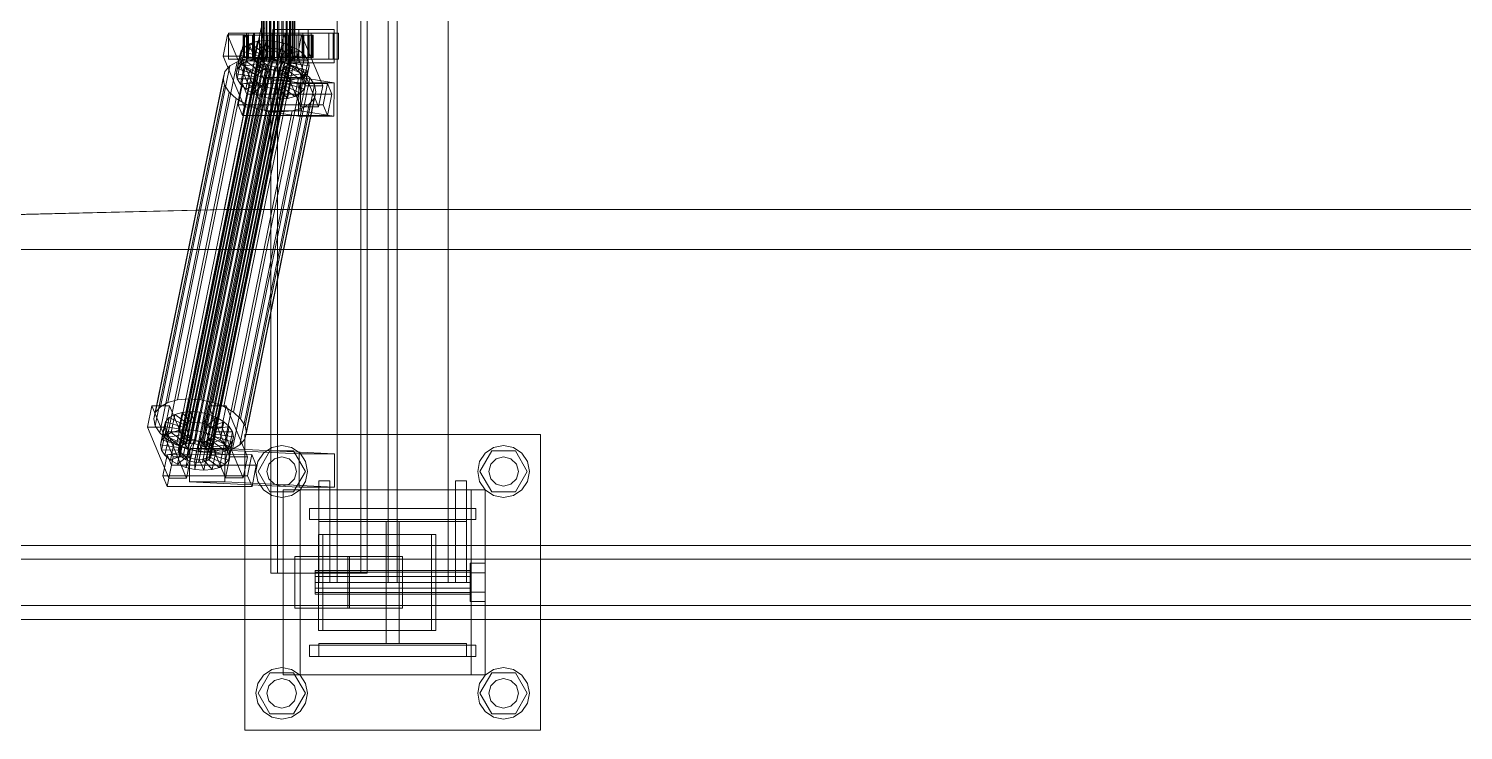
# Model space of a CAD drawing. Header units: millimetres. Extents: x -1970 to 59977, y -65068 to 6837.
# Drawn here: x 17011 to 17788, y -18510 to -18130 of the extents above; entities that cross this region are included whole.
import ezdxf

# ---------------------------------------------------------------- set-up
doc = ezdxf.new("R2010")
doc.units = ezdxf.units.MM
doc.layers.add('superior_C02', color=7, linetype='Continuous', lineweight=0)

msp = doc.modelspace()

# ---------------------------------------------------------------- linework, layer by layer
at = {"layer": 'superior_C02'}
for p, q in [((17178.32, -17570), (17178.32, -18430)), ((17205.82, -17570), (17205.82, -18430)), ((17210.82, -18430), (17210.82, -17570)), ((17238.32, -18430), (17238.32, -17570)), ((17142.459, -17575), (17142.459, -18425)), ((17145.966, -18425), (17145.966, -17575)), ((17191.041, -18425), (17191.041, -17575)), ((17194.548, -17575), (17194.548, -18425)), ((17137.413, -18148), (17137.413, -17852)), ((17137.639, -18148), (17137.639, -17852)), ((17137.801, -18148), (17137.801, -17852)), ((17138.462, -18148), (17138.462, -17852)), ((17138.775, -18148), (17138.775, -17852)), ((17139.827, -18148), (17139.827, -17852)), ((17140.269, -18148), (17140.269, -17852)), ((17141.64, -18148), (17141.64, -17852)), ((17142.182, -18148), (17142.182, -17852)), ((17143.778, -18148), (17143.778, -17852)), ((17144.383, -18148), (17144.383, -17852)), ((17146.095, -18148), (17146.095, -17852)), ((17146.721, -18148), (17146.721, -17852)), ((17148.434, -18148), (17148.434, -17852)), ((17149.038, -18148), (17149.038, -17852)), ((17150.634, -18148), (17150.634, -17852)), ((17151.176, -18148), (17151.176, -17852)), ((17152.547, -18148), (17152.547, -17852)), ((17152.99, -18148), (17152.99, -17852)), ((17154.041, -18148), (17154.041, -17852)), ((17154.354, -18148), (17154.354, -17852)), ((17155.015, -17852), (17155.015, -18148)), ((17155.177, -18148), (17155.177, -17852)), ((17155.403, -18148), (17155.403, -17852)), ((17137.241, -18130), (17117.237, -18228.298)), ((17118.98, -18228.298), (17138.984, -18130)), ((17118.927, -18133.859), (17116.593, -18145.327)), ((17128.49, -18133.847), (17118.927, -18133.859)), ((17130.45, -18161.391), (17118.927, -18133.859)), ((17129.166, -18133), (17119.603, -18133)), ((17119.603, -18133), (17119.603, -18147)), ((17133.632, -18133), (17119.603, -18133)), ((17126.156, -18145.315), (17128.49, -18133.847)), ((17127.895, -18134), (17127.42, -18134)), ((17127.42, -18134), (17137.413, -18134)), ((17127.42, -18146), (17127.42, -18134)), ((17127.42, -18134), (17128.238, -18134)), ((17129.633, -18134), (17127.895, -18134)), ((17127.895, -18134), (17137.639, -18134)), ((17127.895, -18146), (17127.895, -18134)), ((17128.238, -18134), (17137.801, -18134)), ((17128.238, -18146), (17128.238, -18134)), ((17128.238, -18134), (17130.294, -18134)), ((17128.49, -18133.847), (17140.013, -18161.379)), ((17129.166, -18147), (17129.166, -18133)), ((17129.166, -18133), (17143.195, -18133)), ((17132.514, -18134), (17129.633, -18134)), ((17129.633, -18134), (17138.462, -18134)), ((17129.633, -18146), (17129.633, -18134)), ((17176.082, -18133), (17130.178, -18133)), ((17130.178, -18133), (17130.178, -18147)), ((17133.101, -18133), (17130.178, -18133)), ((17130.294, -18134), (17138.775, -18134)), ((17130.294, -18146), (17130.294, -18134)), ((17130.294, -18134), (17133.449, -18134)), ((17135.256, -18137.325), (17131.329, -18138.419)), ((17136.341, -18134), (17132.514, -18134)), ((17132.514, -18134), (17139.827, -18134)), ((17132.514, -18146), (17132.514, -18134)), ((17133.101, -18147), (17133.101, -18133)), ((17133.101, -18133), (17179.005, -18133)), ((17133.256, -18147.155), (17135.256, -18137.325)), ((17133.449, -18134), (17140.269, -18134)), ((17133.449, -18146), (17133.449, -18134)), ((17133.449, -18134), (17137.486, -18134)), ((17133.632, -18147), (17133.632, -18133)), ((17133.632, -18133), (17143.195, -18133)), ((17139.803, -18136.948), (17135.256, -18137.325)), ((17135.256, -18137.325), (17140.05, -18142.862)), ((17140.855, -18134), (17136.341, -18134)), ((17136.341, -18134), (17141.64, -18134)), ((17136.341, -18146), (17136.341, -18134)), ((17137.413, -18134), (17137.639, -18134)), ((17137.413, -18134), (17137.413, -18146)), ((17137.801, -18134), (17137.413, -18134)), ((17137.486, -18134), (17142.182, -18134)), ((17137.486, -18146), (17137.486, -18134)), ((17137.486, -18134), (17142.132, -18134)), ((17137.639, -18134), (17138.462, -18134)), ((17137.639, -18134), (17137.639, -18146)), ((17137.801, -18134), (17137.801, -18146)), ((17138.775, -18134), (17137.801, -18134)), ((17137.803, -18146.777), (17139.803, -18136.948)), ((17138.462, -18134), (17139.827, -18134)), ((17138.462, -18134), (17138.462, -18146)), ((17138.775, -18134), (17138.775, -18146)), ((17140.269, -18134), (17138.775, -18134)), ((17144.662, -18137.313), (17139.803, -18136.948)), ((17139.803, -18136.948), (17142.204, -18142.683)), ((17139.827, -18134), (17141.64, -18134)), ((17139.827, -18134), (17139.827, -18146)), ((17140.269, -18134), (17140.269, -18146)), ((17142.182, -18134), (17140.269, -18134)), ((17145.747, -18134), (17140.855, -18134)), ((17140.855, -18134), (17143.778, -18134)), ((17140.855, -18146), (17140.855, -18134)), ((17141.64, -18134), (17143.778, -18134)), ((17141.64, -18134), (17141.64, -18146)), ((17142.132, -18134), (17144.383, -18134)), ((17142.132, -18146), (17142.132, -18134)), ((17142.132, -18134), (17147.069, -18134)), ((17142.182, -18134), (17142.182, -18146)), ((17144.383, -18134), (17142.182, -18134)), ((17142.661, -18147.143), (17144.662, -18137.313)), ((17143.195, -18133), (17143.195, -18147)), ((17162.694, -18131), (17143.567, -18131)), ((17143.567, -18131), (17143.567, -18149)), ((17157.479, -18131), (17143.567, -18131)), ((17143.778, -18134), (17146.095, -18134)), ((17143.778, -18134), (17143.778, -18146)), ((17144.383, -18134), (17144.383, -18146)), ((17146.721, -18134), (17144.383, -18134)), ((17144.662, -18137.313), (17144.505, -18142.856)), ((17149.5, -18138.396), (17144.662, -18137.313)), ((17150.684, -18134), (17145.747, -18134)), ((17145.747, -18134), (17146.095, -18134)), ((17145.747, -18146), (17145.747, -18134)), ((17146.095, -18134), (17148.434, -18134)), ((17146.095, -18134), (17146.095, -18146)), ((17147.069, -18134), (17146.721, -18134)), ((17146.721, -18134), (17146.721, -18146)), ((17149.038, -18134), (17146.721, -18134)), ((17147.069, -18146), (17147.069, -18134)), ((17147.069, -18134), (17151.961, -18134)), ((17149.53, -18133.821), (17147.196, -18145.289)), ((17150.684, -18134), (17148.434, -18134)), ((17148.434, -18134), (17150.634, -18134)), ((17148.434, -18134), (17148.434, -18146)), ((17151.961, -18134), (17149.038, -18134)), ((17149.038, -18134), (17149.038, -18146)), ((17151.176, -18134), (17149.038, -18134)), ((17159.093, -18133.809), (17149.53, -18133.821)), ((17161.053, -18161.353), (17149.53, -18133.821)), ((17159.769, -18133), (17150.206, -18133)), ((17150.206, -18133), (17150.206, -18147)), ((17164.234, -18133), (17150.206, -18133)), ((17155.33, -18134), (17150.634, -18134)), ((17150.634, -18134), (17152.547, -18134)), ((17150.634, -18134), (17150.634, -18146)), ((17155.33, -18134), (17150.684, -18134)), ((17150.684, -18146), (17150.684, -18134)), ((17156.475, -18134), (17151.176, -18134)), ((17151.176, -18134), (17151.176, -18146)), ((17152.99, -18134), (17151.176, -18134)), ((17151.961, -18146), (17151.961, -18134)), ((17151.961, -18134), (17156.475, -18134)), ((17159.368, -18134), (17152.547, -18134)), ((17152.547, -18134), (17154.041, -18134)), ((17152.547, -18134), (17152.547, -18146)), ((17160.302, -18134), (17152.99, -18134)), ((17152.99, -18134), (17152.99, -18146)), ((17154.354, -18134), (17152.99, -18134)), ((17162.522, -18134), (17154.041, -18134)), ((17154.041, -18134), (17155.015, -18134)), ((17154.041, -18134), (17154.041, -18146)), ((17163.183, -18134), (17154.354, -18134)), ((17154.354, -18134), (17154.354, -18146)), ((17155.177, -18134), (17154.354, -18134)), ((17155.015, -18134), (17164.578, -18134)), ((17155.015, -18146), (17155.015, -18134)), ((17155.015, -18134), (17155.403, -18134)), ((17164.921, -18134), (17155.177, -18134)), ((17155.177, -18134), (17155.177, -18146)), ((17155.403, -18134), (17155.177, -18134)), ((17159.368, -18134), (17155.33, -18134)), ((17155.33, -18146), (17155.33, -18134)), ((17165.397, -18134), (17155.403, -18134)), ((17155.403, -18134), (17155.403, -18146)), ((17156.475, -18146), (17156.475, -18134)), ((17156.475, -18134), (17160.302, -18134)), ((17156.759, -18145.277), (17159.093, -18133.809)), ((17157.479, -18149), (17157.479, -18131)), ((17157.479, -18131), (17176.605, -18131)), ((17159.093, -18133.809), (17170.616, -18161.341)), ((17162.522, -18134), (17159.368, -18134)), ((17159.368, -18146), (17159.368, -18134)), ((17159.769, -18147), (17159.769, -18133)), ((17159.769, -18133), (17173.798, -18133)), ((17160.302, -18146), (17160.302, -18134)), ((17160.302, -18134), (17163.183, -18134)), ((17164.578, -18134), (17162.522, -18134)), ((17162.522, -18146), (17162.522, -18134)), ((17162.694, -18149), (17162.694, -18131)), ((17162.694, -18131), (17176.605, -18131)), ((17163.183, -18146), (17163.183, -18134)), ((17163.183, -18134), (17164.921, -18134)), ((17164.234, -18147), (17164.234, -18133)), ((17164.234, -18133), (17173.798, -18133)), ((17164.578, -18134), (17164.578, -18146)), ((17165.397, -18134), (17164.578, -18134)), ((17164.921, -18146), (17164.921, -18134)), ((17164.921, -18134), (17165.397, -18134)), ((17165.397, -18146), (17165.397, -18134)), ((17173.798, -18133), (17173.798, -18147)), ((17176.082, -18147), (17176.082, -18133)), ((17176.082, -18133), (17179.005, -18133)), ((17176.605, -18131), (17176.605, -18149)), ((17179.005, -18133), (17179.005, -18147)), ((17092.316, -18358.68), (17135.825, -18144.881)), ((17092.655, -18357.434), (17136.164, -18143.635)), ((17093.575, -18356.363), (17137.084, -18142.565)), ((17095.015, -18355.541), (17138.524, -18141.742)), ((17096.875, -18355.022), (17140.384, -18141.224)), ((17099.029, -18354.844), (17142.538, -18141.045)), ((17101.33, -18355.017), (17144.839, -18141.218)), ((17103.622, -18355.53), (17147.131, -18141.731)), ((17105.748, -18356.348), (17149.256, -18142.549)), ((17107.563, -18357.415), (17151.072, -18143.617)), ((17108.944, -18358.659), (17152.453, -18144.861)), ((17116.593, -18145.327), (17126.156, -18145.315)), ((17116.593, -18145.327), (17128.116, -18172.859)), ((17123.633, -18154.877), (17125.633, -18145.047)), ((17124.348, -18152.246), (17126.348, -18142.416)), ((17126.348, -18142.416), (17125.633, -18145.047)), ((17125.633, -18145.047), (17135.492, -18146.52)), ((17125.633, -18145.047), (17126.194, -18147.868)), ((17137.68, -18172.847), (17126.156, -18145.315)), ((17126.291, -18149.985), (17128.291, -18140.156)), ((17128.291, -18140.156), (17126.348, -18142.416)), ((17126.348, -18142.416), (17135.831, -18145.274)), ((17131.329, -18138.419), (17128.291, -18140.156)), ((17128.291, -18140.156), (17136.751, -18144.203)), ((17129.329, -18148.249), (17131.329, -18138.419)), ((17131.329, -18138.419), (17138.19, -18143.38)), ((17135.831, -18145.274), (17133.83, -18155.103)), ((17136.751, -18144.203), (17134.75, -18154.033)), ((17135.492, -18146.52), (17135.831, -18145.274)), ((17136.164, -18143.635), (17135.825, -18144.881)), ((17135.825, -18144.881), (17136.091, -18146.218)), ((17135.831, -18145.274), (17136.751, -18144.203)), ((17137.084, -18142.565), (17136.164, -18143.635)), ((17138.19, -18143.38), (17136.19, -18153.21)), ((17136.751, -18144.203), (17138.19, -18143.38)), ((17138.524, -18141.742), (17137.084, -18142.565)), ((17140.05, -18142.862), (17138.05, -18152.692)), ((17138.19, -18143.38), (17140.05, -18142.862)), ((17140.384, -18141.224), (17138.524, -18141.742)), ((17140.05, -18142.862), (17142.204, -18142.683)), ((17142.204, -18142.683), (17140.204, -18152.513)), ((17142.538, -18141.045), (17140.384, -18141.224)), ((17142.204, -18142.683), (17144.505, -18142.856)), ((17144.505, -18142.856), (17142.505, -18152.686)), ((17144.839, -18141.218), (17142.538, -18141.045)), ((17144.505, -18142.856), (17146.797, -18143.369)), ((17146.797, -18143.369), (17144.797, -18153.199)), ((17147.131, -18141.731), (17144.839, -18141.218)), ((17149.5, -18138.396), (17146.797, -18143.369)), ((17146.797, -18143.369), (17148.923, -18144.188)), ((17148.923, -18144.188), (17146.923, -18154.017)), ((17149.256, -18142.549), (17147.131, -18141.731)), ((17147.196, -18145.289), (17156.759, -18145.277)), ((17147.196, -18145.289), (17158.719, -18172.821)), ((17147.499, -18148.226), (17149.5, -18138.396)), ((17150.738, -18145.255), (17148.738, -18155.085)), ((17153.988, -18140.123), (17148.923, -18144.188)), ((17148.923, -18144.188), (17150.738, -18145.255)), ((17151.072, -18143.617), (17149.256, -18142.549)), ((17153.988, -18140.123), (17149.5, -18138.396)), ((17157.82, -18142.377), (17150.738, -18145.255)), ((17150.738, -18145.255), (17152.119, -18146.499)), ((17152.453, -18144.861), (17151.072, -18143.617)), ((17151.987, -18149.953), (17153.988, -18140.123)), ((17160.735, -18145.003), (17152.119, -18146.499)), ((17153.305, -18146.196), (17152.453, -18144.861)), ((17157.82, -18142.377), (17153.988, -18140.123)), ((17155.82, -18152.207), (17157.82, -18142.377)), ((17168.282, -18172.809), (17156.759, -18145.277)), ((17160.735, -18145.003), (17157.82, -18142.377)), ((17158.735, -18154.833), (17160.735, -18145.003)), ((17162.535, -18147.823), (17160.735, -18145.003)), ((17082.702, -18334.981), (17120.21, -18150.672)), ((17086.764, -18332.659), (17124.271, -18148.35)), ((17092.013, -18331.197), (17129.521, -18146.887)), ((17092.582, -18360.017), (17136.091, -18146.218)), ((17093.435, -18361.352), (17136.944, -18147.554)), ((17094.816, -18362.596), (17138.325, -18148.798)), ((17096.631, -18363.664), (17140.14, -18149.865)), ((17098.092, -18330.692), (17135.6, -18146.383)), ((17098.757, -18364.482), (17142.266, -18150.683)), ((17101.049, -18364.995), (17144.557, -18151.196)), ((17103.35, -18365.168), (17146.859, -18151.369)), ((17104.587, -18331.181), (17142.095, -18146.872)), ((17105.504, -18364.989), (17149.013, -18151.191)), ((17107.364, -18364.471), (17150.873, -18150.672)), ((17108.803, -18363.648), (17152.312, -18149.85)), ((17109.724, -18362.578), (17153.232, -18148.779)), ((17153.305, -18146.196), (17109.796, -18359.995)), ((17110.062, -18361.332), (17153.571, -18147.533)), ((17111.055, -18332.629), (17148.562, -18148.32)), ((17117.055, -18334.938), (17154.562, -18150.629)), ((17120.21, -18150.672), (17117.612, -18153.694)), ((17119.603, -18147), (17129.166, -18147)), ((17119.603, -18147), (17133.632, -18147)), ((17124.271, -18148.35), (17120.21, -18150.672)), ((17123.633, -18154.877), (17124.348, -18152.246)), ((17124.194, -18157.698), (17126.194, -18147.868)), ((17129.521, -18146.887), (17124.271, -18148.35)), ((17124.348, -18152.246), (17126.291, -18149.985)), ((17133.83, -18155.103), (17124.348, -18152.246)), ((17125.994, -18160.518), (17127.994, -18150.688)), ((17126.194, -18147.868), (17135.758, -18147.856)), ((17126.194, -18147.868), (17127.994, -18150.688)), ((17126.291, -18149.985), (17129.329, -18148.249)), ((17134.75, -18154.033), (17126.291, -18149.985)), ((17137.413, -18146), (17127.42, -18146)), ((17127.42, -18146), (17127.895, -18146)), ((17128.238, -18146), (17127.42, -18146)), ((17137.639, -18146), (17127.895, -18146)), ((17127.895, -18146), (17129.633, -18146)), ((17127.994, -18150.688), (17136.61, -18149.192)), ((17127.994, -18150.688), (17130.909, -18153.314)), ((17137.801, -18146), (17128.238, -18146)), ((17130.294, -18146), (17128.238, -18146)), ((17128.909, -18163.144), (17130.909, -18153.314)), ((17143.195, -18147), (17129.166, -18147)), ((17129.329, -18148.249), (17133.256, -18147.155)), ((17136.19, -18153.21), (17129.329, -18148.249)), ((17135.6, -18146.383), (17129.521, -18146.887)), ((17138.462, -18146), (17129.633, -18146)), ((17129.633, -18146), (17132.514, -18146)), ((17130.178, -18147), (17176.082, -18147)), ((17130.178, -18147), (17133.101, -18147)), ((17138.775, -18146), (17130.294, -18146)), ((17133.449, -18146), (17130.294, -18146)), ((17130.909, -18153.314), (17137.991, -18150.436)), ((17130.909, -18153.314), (17134.742, -18155.567)), ((17139.827, -18146), (17132.514, -18146)), ((17132.514, -18146), (17136.341, -18146)), ((17179.005, -18147), (17133.101, -18147)), ((17133.256, -18147.155), (17137.803, -18146.777)), ((17138.05, -18152.692), (17133.256, -18147.155)), ((17140.269, -18146), (17133.449, -18146)), ((17137.486, -18146), (17133.449, -18146)), ((17135.492, -18146.52), (17133.491, -18156.35)), ((17143.195, -18147), (17133.632, -18147)), ((17135.758, -18147.856), (17133.757, -18157.686)), ((17136.61, -18149.192), (17134.61, -18159.022)), ((17134.742, -18155.567), (17139.806, -18151.503)), ((17136.19, -18153.21), (17134.75, -18154.033)), ((17135.758, -18147.856), (17135.492, -18146.52)), ((17142.095, -18146.872), (17135.6, -18146.383)), ((17136.61, -18149.192), (17135.758, -18147.856)), ((17137.991, -18150.436), (17135.991, -18160.266)), ((17136.091, -18146.218), (17136.944, -18147.554)), ((17138.05, -18152.692), (17136.19, -18153.21)), ((17141.64, -18146), (17136.341, -18146)), ((17136.341, -18146), (17140.855, -18146)), ((17137.991, -18150.436), (17136.61, -18149.192)), ((17136.944, -18147.554), (17138.325, -18148.798)), ((17137.639, -18146), (17137.413, -18146)), ((17137.413, -18146), (17137.801, -18146)), ((17137.801, -18148), (17137.413, -18148)), ((17137.413, -18148), (17137.639, -18148)), ((17142.182, -18146), (17137.486, -18146)), ((17142.132, -18146), (17137.486, -18146)), ((17138.462, -18146), (17137.639, -18146)), ((17137.639, -18148), (17138.462, -18148)), ((17137.801, -18146), (17138.775, -18146)), ((17138.775, -18148), (17137.801, -18148)), ((17140.204, -18152.513), (17137.803, -18146.777)), ((17137.803, -18146.777), (17142.661, -18147.143)), ((17139.806, -18151.503), (17137.806, -18161.333)), ((17139.806, -18151.503), (17137.991, -18150.436)), ((17140.204, -18152.513), (17138.05, -18152.692)), ((17138.325, -18148.798), (17140.14, -18149.865)), ((17139.827, -18146), (17138.462, -18146)), ((17138.462, -18148), (17139.827, -18148)), ((17138.775, -18146), (17140.269, -18146)), ((17140.269, -18148), (17138.775, -18148)), ((17139.23, -18157.295), (17141.932, -18152.321)), ((17141.932, -18152.321), (17139.806, -18151.503)), ((17141.64, -18146), (17139.827, -18146)), ((17139.827, -18148), (17141.64, -18148)), ((17141.932, -18152.321), (17139.932, -18162.151)), ((17140.14, -18149.865), (17142.266, -18150.683)), ((17142.505, -18152.686), (17140.204, -18152.513)), ((17140.269, -18146), (17142.182, -18146)), ((17142.182, -18148), (17140.269, -18148)), ((17143.778, -18146), (17140.855, -18146)), ((17140.855, -18146), (17145.747, -18146)), ((17143.778, -18146), (17141.64, -18146)), ((17141.64, -18148), (17143.778, -18148)), ((17144.224, -18152.835), (17141.932, -18152.321)), ((17148.562, -18148.32), (17142.095, -18146.872)), ((17144.383, -18146), (17142.132, -18146)), ((17147.069, -18146), (17142.132, -18146)), ((17142.182, -18146), (17144.383, -18146)), ((17144.383, -18148), (17142.182, -18148)), ((17144.224, -18152.835), (17142.224, -18162.664)), ((17142.266, -18150.683), (17144.557, -18151.196)), ((17142.505, -18152.686), (17142.661, -18147.143)), ((17144.797, -18153.199), (17142.505, -18152.686)), ((17142.661, -18147.143), (17147.499, -18148.226)), ((17143.567, -18149), (17162.694, -18149)), ((17157.479, -18149), (17143.567, -18149)), ((17146.095, -18146), (17143.778, -18146)), ((17143.778, -18148), (17146.095, -18148)), ((17144.068, -18158.378), (17144.224, -18152.835)), ((17146.525, -18153.008), (17144.224, -18152.835)), ((17144.383, -18146), (17146.721, -18146)), ((17146.721, -18148), (17144.383, -18148)), ((17146.525, -18153.008), (17144.525, -18162.837)), ((17144.557, -18151.196), (17146.859, -18151.369)), ((17144.797, -18153.199), (17147.499, -18148.226)), ((17146.923, -18154.017), (17144.797, -18153.199)), ((17146.095, -18146), (17145.747, -18146)), ((17145.747, -18146), (17150.684, -18146)), ((17148.434, -18146), (17146.095, -18146)), ((17146.095, -18148), (17148.434, -18148)), ((17148.679, -18152.829), (17146.525, -18153.008)), ((17148.926, -18158.743), (17146.525, -18153.008)), ((17148.679, -18152.829), (17146.679, -18162.659)), ((17146.721, -18146), (17147.069, -18146)), ((17146.721, -18146), (17149.038, -18146)), ((17149.038, -18148), (17146.721, -18148)), ((17146.859, -18151.369), (17149.013, -18151.191)), ((17146.923, -18154.017), (17151.987, -18149.953)), ((17151.961, -18146), (17147.069, -18146)), ((17147.499, -18148.226), (17151.987, -18149.953)), ((17150.634, -18146), (17148.434, -18146)), ((17148.434, -18146), (17150.684, -18146)), ((17148.434, -18148), (17150.634, -18148)), ((17150.539, -18152.311), (17148.539, -18162.14)), ((17154.562, -18150.629), (17148.562, -18148.32)), ((17150.539, -18152.311), (17148.679, -18152.829)), ((17153.473, -18158.366), (17148.679, -18152.829)), ((17148.738, -18155.085), (17155.82, -18152.207)), ((17149.013, -18151.191), (17150.873, -18150.672)), ((17149.038, -18146), (17151.961, -18146)), ((17149.038, -18146), (17151.176, -18146)), ((17151.176, -18148), (17149.038, -18148)), ((17151.979, -18151.488), (17149.978, -18161.318)), ((17152.119, -18146.499), (17150.119, -18156.329)), ((17150.206, -18147), (17159.769, -18147)), ((17150.206, -18147), (17164.234, -18147)), ((17151.979, -18151.488), (17150.539, -18152.311)), ((17157.4, -18157.272), (17150.539, -18152.311)), ((17152.547, -18146), (17150.634, -18146)), ((17150.634, -18146), (17155.33, -18146)), ((17150.634, -18148), (17152.547, -18148)), ((17150.684, -18146), (17155.33, -18146)), ((17150.873, -18150.672), (17152.312, -18149.85)), ((17152.899, -18150.417), (17150.899, -18160.247)), ((17150.971, -18157.665), (17152.972, -18147.835)), ((17151.176, -18146), (17156.475, -18146)), ((17151.176, -18146), (17152.99, -18146)), ((17152.99, -18148), (17151.176, -18148)), ((17153.238, -18149.171), (17151.237, -18159.001)), ((17156.475, -18146), (17151.961, -18146)), ((17152.899, -18150.417), (17151.979, -18151.488)), ((17160.438, -18155.535), (17151.979, -18151.488)), ((17151.987, -18149.953), (17155.82, -18152.207)), ((17152.119, -18146.499), (17152.972, -18147.835)), ((17152.312, -18149.85), (17153.232, -18148.779)), ((17154.041, -18146), (17152.547, -18146)), ((17152.547, -18146), (17159.368, -18146)), ((17152.547, -18148), (17154.041, -18148)), ((17153.238, -18149.171), (17152.899, -18150.417)), ((17162.381, -18153.275), (17152.899, -18150.417)), ((17152.972, -18147.835), (17162.535, -18147.823)), ((17152.972, -18147.835), (17153.238, -18149.171)), ((17152.99, -18146), (17160.302, -18146)), ((17152.99, -18146), (17154.354, -18146)), ((17154.354, -18148), (17152.99, -18148)), ((17153.232, -18148.779), (17153.571, -18147.533)), ((17163.097, -18150.644), (17153.238, -18149.171)), ((17153.571, -18147.533), (17153.305, -18146.196)), ((17155.015, -18146), (17154.041, -18146)), ((17154.041, -18146), (17162.522, -18146)), ((17154.041, -18148), (17155.015, -18148)), ((17154.354, -18146), (17163.183, -18146)), ((17154.354, -18146), (17155.177, -18146)), ((17155.177, -18148), (17154.354, -18148)), ((17159.685, -18153.641), (17154.562, -18150.629)), ((17164.578, -18146), (17155.015, -18146)), ((17155.403, -18146), (17155.015, -18146)), ((17155.015, -18148), (17155.403, -18148)), ((17155.177, -18146), (17164.921, -18146)), ((17155.177, -18146), (17155.403, -18146)), ((17155.403, -18148), (17155.177, -18148)), ((17155.33, -18146), (17159.368, -18146)), ((17155.403, -18146), (17165.397, -18146)), ((17155.82, -18152.207), (17158.735, -18154.833)), ((17160.302, -18146), (17156.475, -18146)), ((17176.605, -18149), (17157.479, -18149)), ((17159.368, -18146), (17162.522, -18146)), ((17173.798, -18147), (17159.769, -18147)), ((17163.183, -18146), (17160.302, -18146)), ((17160.381, -18163.105), (17162.381, -18153.275)), ((17160.438, -18155.535), (17162.381, -18153.275)), ((17162.535, -18147.823), (17160.535, -18157.653)), ((17161.096, -18160.474), (17163.097, -18150.644)), ((17162.381, -18153.275), (17163.097, -18150.644)), ((17162.522, -18146), (17164.578, -18146)), ((17163.097, -18150.644), (17162.535, -18147.823)), ((17176.605, -18149), (17162.694, -18149)), ((17164.921, -18146), (17163.183, -18146)), ((17173.798, -18147), (17164.234, -18147)), ((17164.578, -18146), (17165.397, -18146)), ((17165.397, -18146), (17164.921, -18146)), ((17179.005, -18147), (17176.082, -18147)), ((17079.148, -18341.52), (17116.656, -18157.211)), ((17079.899, -18345.291), (17117.407, -18160.982)), ((17080.105, -18338.003), (17117.612, -18153.694)), ((17117.612, -18153.694), (17116.656, -18157.211)), ((17116.656, -18157.211), (17117.407, -18160.982)), ((17117.407, -18160.982), (17119.812, -18164.752)), ((17122.178, -18337.95), (17159.685, -18153.641)), ((17133.491, -18156.35), (17123.633, -18154.877)), ((17124.194, -18157.698), (17123.633, -18154.877)), ((17133.757, -18157.686), (17124.194, -18157.698)), ((17125.994, -18160.518), (17124.194, -18157.698)), ((17127.101, -18160.247), (17124.767, -18171.715)), ((17134.61, -18159.022), (17125.994, -18160.518)), ((17128.909, -18163.144), (17125.994, -18160.518)), ((17126.075, -18341.461), (17163.583, -18157.152)), ((17173.005, -18160.19), (17127.101, -18160.247)), ((17129.502, -18165.983), (17127.101, -18160.247)), ((17165.988, -18160.922), (17128.481, -18345.231)), ((17135.991, -18160.266), (17128.909, -18163.144)), ((17132.741, -18165.397), (17134.742, -18155.567)), ((17133.83, -18155.103), (17133.491, -18156.35)), ((17133.491, -18156.35), (17133.757, -18157.686)), ((17133.757, -18157.686), (17134.61, -18159.022)), ((17134.75, -18154.033), (17133.83, -18155.103)), ((17134.61, -18159.022), (17135.991, -18160.266)), ((17134.742, -18155.567), (17139.23, -18157.295)), ((17135.991, -18160.266), (17137.806, -18161.333)), ((17137.229, -18167.125), (17139.23, -18157.295)), ((17139.444, -18156.962), (17139.201, -18174.943)), ((17139.23, -18157.295), (17144.068, -18158.378)), ((17158.571, -18156.962), (17139.444, -18156.962)), ((17157.594, -18159.83), (17139.444, -18156.962)), ((17142.067, -18168.208), (17144.068, -18158.378)), ((17144.068, -18158.378), (17148.926, -18158.743)), ((17148.738, -18155.085), (17146.923, -18154.017)), ((17146.926, -18168.573), (17148.926, -18158.743)), ((17150.119, -18156.329), (17148.738, -18155.085)), ((17148.926, -18158.743), (17153.473, -18158.366)), ((17149.978, -18161.318), (17150.899, -18160.247)), ((17150.119, -18156.329), (17158.735, -18154.833)), ((17150.971, -18157.665), (17150.119, -18156.329)), ((17150.899, -18160.247), (17151.237, -18159.001)), ((17150.899, -18160.247), (17160.381, -18163.105)), ((17160.535, -18157.653), (17150.971, -18157.665)), ((17151.237, -18159.001), (17150.971, -18157.665)), ((17151.237, -18159.001), (17161.096, -18160.474)), ((17151.473, -18168.196), (17153.473, -18158.366)), ((17153.473, -18158.366), (17157.4, -18157.272)), ((17155.4, -18167.102), (17157.4, -18157.272)), ((17157.351, -18177.811), (17157.594, -18159.83)), ((17157.4, -18157.272), (17160.438, -18155.535)), ((17157.594, -18159.83), (17176.72, -18159.83)), ((17158.328, -18174.943), (17158.571, -18156.962)), ((17158.438, -18165.365), (17160.438, -18155.535)), ((17158.571, -18156.962), (17176.72, -18159.83)), ((17158.735, -18154.833), (17160.535, -18157.653)), ((17163.583, -18157.152), (17159.685, -18153.641)), ((17161.096, -18160.474), (17160.381, -18163.105)), ((17160.535, -18157.653), (17161.096, -18160.474)), ((17165.988, -18160.922), (17163.583, -18157.152)), ((17166.739, -18164.693), (17165.988, -18160.922)), ((17170.671, -18171.658), (17173.005, -18160.19)), ((17173.005, -18160.19), (17175.406, -18165.926)), ((17176.72, -18159.83), (17176.478, -18177.811)), ((17082.305, -18349.061), (17119.812, -18164.752)), ((17086.202, -18352.572), (17123.71, -18168.263)), ((17119.812, -18164.752), (17123.71, -18168.263)), ((17123.71, -18168.263), (17128.833, -18171.275)), ((17127.168, -18177.451), (17129.502, -18165.983)), ((17128.116, -18172.859), (17130.45, -18161.391)), ((17128.275, -18352.519), (17165.783, -18168.21)), ((17132.741, -18165.397), (17128.909, -18163.144)), ((17129.231, -18349.002), (17166.739, -18164.693)), ((17129.502, -18165.983), (17175.406, -18165.926)), ((17130.45, -18161.391), (17140.013, -18161.379)), ((17137.806, -18161.333), (17132.741, -18165.397)), ((17137.229, -18167.125), (17132.741, -18165.397)), ((17139.932, -18162.151), (17137.229, -18167.125)), ((17142.067, -18168.208), (17137.229, -18167.125)), ((17140.013, -18161.379), (17137.68, -18172.847)), ((17137.806, -18161.333), (17139.932, -18162.151)), ((17139.932, -18162.151), (17142.224, -18162.664)), ((17142.224, -18162.664), (17142.067, -18168.208)), ((17146.926, -18168.573), (17142.067, -18168.208)), ((17142.224, -18162.664), (17144.525, -18162.837)), ((17144.525, -18162.837), (17146.679, -18162.659)), ((17144.525, -18162.837), (17146.926, -18168.573)), ((17146.679, -18162.659), (17148.539, -18162.14)), ((17146.679, -18162.659), (17151.473, -18168.196)), ((17151.473, -18168.196), (17146.926, -18168.573)), ((17148.539, -18162.14), (17149.978, -18161.318)), ((17148.539, -18162.14), (17155.4, -18167.102)), ((17149.978, -18161.318), (17158.438, -18165.365)), ((17155.4, -18167.102), (17151.473, -18168.196)), ((17158.438, -18165.365), (17155.4, -18167.102)), ((17160.381, -18163.105), (17158.438, -18165.365)), ((17158.719, -18172.821), (17161.053, -18161.353)), ((17161.053, -18161.353), (17170.616, -18161.341)), ((17163.186, -18171.232), (17165.783, -18168.21)), ((17165.783, -18168.21), (17166.739, -18164.693)), ((17170.616, -18161.341), (17168.282, -18172.809)), ((17175.406, -18165.926), (17173.072, -18177.394)), ((17091.325, -18355.584), (17128.833, -18171.275)), ((17097.325, -18357.893), (17134.833, -18173.584)), ((17103.793, -18359.341), (17141.3, -18175.032)), ((17110.288, -18359.83), (17147.795, -18175.521)), ((17116.367, -18359.326), (17153.874, -18175.016)), ((17121.616, -18357.863), (17159.124, -18173.554)), ((17124.767, -18171.715), (17170.671, -18171.658)), ((17124.767, -18171.715), (17127.168, -18177.451)), ((17125.678, -18355.541), (17163.186, -18171.232)), ((17137.68, -18172.847), (17128.116, -18172.859)), ((17128.833, -18171.275), (17134.833, -18173.584)), ((17134.833, -18173.584), (17141.3, -18175.032)), ((17139.201, -18174.943), (17158.328, -18174.943)), ((17157.351, -18177.811), (17139.201, -18174.943)), ((17141.3, -18175.032), (17147.795, -18175.521)), ((17147.795, -18175.521), (17153.874, -18175.016)), ((17153.874, -18175.016), (17159.124, -18173.554)), ((17176.478, -18177.811), (17158.328, -18174.943)), ((17168.282, -18172.809), (17158.719, -18172.821)), ((17159.124, -18173.554), (17163.186, -18171.232)), ((17173.072, -18177.394), (17170.671, -18171.658)), ((17173.072, -18177.394), (17127.168, -18177.451)), ((17176.478, -18177.811), (17157.351, -18177.811)), ((17117.237, -18228.298), (16218.999, -18250)), ((16220.742, -18250), (17118.98, -18228.298)), ((17117.237, -18228.298), (17118.98, -18228.298)), ((18054.936, -18228.298), (17117.237, -18228.298)), ((17118.98, -18228.298), (18056.68, -18228.298)), ((25411.088, -18250), (16335.427, -18250)), ((16336.897, -18250), (25412.557, -18250)), ((17086.764, -18332.659), (17092.013, -18331.197)), ((17092.013, -18331.197), (17098.092, -18330.692)), ((17098.092, -18330.692), (17104.587, -18331.181)), ((17104.587, -18331.181), (17111.055, -18332.629)), ((17078.085, -18334.551), (17075.751, -18346.02)), ((17087.649, -18334.539), (17078.085, -18334.551)), ((17089.608, -18362.083), (17078.085, -18334.551)), ((17079.148, -18341.52), (17080.105, -18338.003)), ((17080.105, -18338.003), (17082.702, -18334.981)), ((17082.702, -18334.981), (17086.764, -18332.659)), ((17085.315, -18346.008), (17087.649, -18334.539)), ((17090.488, -18339.111), (17087.449, -18340.848)), ((17087.649, -18334.539), (17099.172, -18362.071)), ((17088.487, -18348.941), (17090.488, -18339.111)), ((17094.414, -18338.017), (17090.488, -18339.111)), ((17090.488, -18339.111), (17097.348, -18344.073)), ((17092.414, -18347.847), (17094.414, -18338.017)), ((17098.962, -18337.64), (17094.414, -18338.017)), ((17094.414, -18338.017), (17099.208, -18343.554)), ((17096.961, -18347.47), (17098.962, -18337.64)), ((17103.82, -18338.005), (17098.962, -18337.64)), ((17098.962, -18337.64), (17101.363, -18343.376)), ((17101.82, -18347.835), (17103.82, -18338.005)), ((17103.82, -18338.005), (17103.664, -18343.549)), ((17108.658, -18339.088), (17103.82, -18338.005)), ((17108.658, -18339.088), (17105.956, -18344.062)), ((17108.688, -18334.513), (17106.354, -18345.981)), ((17106.658, -18348.918), (17108.658, -18339.088)), ((17113.146, -18340.816), (17108.658, -18339.088)), ((17118.251, -18334.501), (17108.688, -18334.513)), ((17120.211, -18362.045), (17108.688, -18334.513)), ((17111.055, -18332.629), (17117.055, -18334.938)), ((17115.918, -18345.969), (17118.251, -18334.501)), ((17117.055, -18334.938), (17122.178, -18337.95)), ((17118.251, -18334.501), (17129.775, -18362.033)), ((17122.178, -18337.95), (17126.075, -18341.461)), ((17075.751, -18346.02), (17085.315, -18346.008)), ((17075.751, -18346.02), (17087.275, -18373.551)), ((17079.899, -18345.291), (17079.148, -18341.52)), ((17082.305, -18349.061), (17079.899, -18345.291)), ((17082.791, -18355.569), (17084.791, -18345.739)), ((17083.506, -18352.938), (17085.506, -18343.108)), ((17085.506, -18343.108), (17084.791, -18345.739)), ((17084.791, -18345.739), (17094.65, -18347.212)), ((17084.791, -18345.739), (17085.353, -18348.56)), ((17096.838, -18373.539), (17085.315, -18346.008)), ((17085.449, -18350.678), (17087.449, -18340.848)), ((17087.449, -18340.848), (17085.506, -18343.108)), ((17085.506, -18343.108), (17094.989, -18345.966)), ((17087.449, -18340.848), (17095.909, -18344.895)), ((17094.65, -18347.212), (17092.65, -18357.042)), ((17094.989, -18345.966), (17092.989, -18355.796)), ((17095.909, -18344.895), (17093.909, -18354.725)), ((17094.65, -18347.212), (17094.989, -18345.966)), ((17094.916, -18348.548), (17094.65, -18347.212)), ((17094.989, -18345.966), (17095.909, -18344.895)), ((17097.348, -18344.073), (17095.348, -18353.902)), ((17095.909, -18344.895), (17097.348, -18344.073)), ((17099.208, -18343.554), (17097.208, -18353.384)), ((17097.348, -18344.073), (17099.208, -18343.554)), ((17099.208, -18343.554), (17101.363, -18343.376)), ((17101.363, -18343.376), (17099.362, -18353.205)), ((17101.363, -18343.376), (17103.664, -18343.549)), ((17103.664, -18343.549), (17101.663, -18353.378)), ((17103.664, -18343.549), (17105.956, -18344.062)), ((17105.956, -18344.062), (17103.955, -18353.892)), ((17105.956, -18344.062), (17108.081, -18344.88)), ((17108.081, -18344.88), (17106.081, -18354.71)), ((17106.354, -18345.981), (17115.918, -18345.969)), ((17106.354, -18345.981), (17117.877, -18373.513)), ((17109.897, -18345.947), (17107.896, -18355.777)), ((17113.146, -18340.816), (17108.081, -18344.88)), ((17108.081, -18344.88), (17109.897, -18345.947)), ((17111.278, -18347.191), (17109.277, -18357.021)), ((17116.979, -18343.069), (17109.897, -18345.947)), ((17109.897, -18345.947), (17111.278, -18347.191)), ((17111.146, -18350.645), (17113.146, -18340.816)), ((17119.894, -18345.695), (17111.278, -18347.191)), ((17111.278, -18347.191), (17112.13, -18348.527)), ((17116.979, -18343.069), (17113.146, -18340.816)), ((17114.978, -18352.899), (17116.979, -18343.069)), ((17127.441, -18373.501), (17115.918, -18345.969)), ((17119.894, -18345.695), (17116.979, -18343.069)), ((17117.893, -18355.525), (17119.894, -18345.695)), ((17121.694, -18348.515), (17119.894, -18345.695)), ((17126.075, -18341.461), (17128.481, -18345.231)), ((17128.481, -18345.231), (17129.231, -18349.002)), ((17086.202, -18352.572), (17082.305, -18349.061)), ((17082.791, -18355.569), (17083.506, -18352.938)), ((17083.352, -18358.39), (17085.353, -18348.56)), ((17083.506, -18352.938), (17085.449, -18350.678)), ((17092.989, -18355.796), (17083.506, -18352.938)), ((17085.152, -18361.21), (17087.152, -18351.38)), ((17085.353, -18348.56), (17094.916, -18348.548)), ((17085.353, -18348.56), (17087.152, -18351.38)), ((17085.449, -18350.678), (17088.487, -18348.941)), ((17093.909, -18354.725), (17085.449, -18350.678)), ((17091.325, -18355.584), (17086.202, -18352.572)), ((17087.152, -18351.38), (17095.769, -18349.884)), ((17087.152, -18351.38), (17090.068, -18354.006)), ((17088.067, -18363.836), (17090.068, -18354.006)), ((17088.487, -18348.941), (17092.414, -18347.847)), ((17095.348, -18353.902), (17088.487, -18348.941)), ((17090.068, -18354.006), (17097.15, -18351.128)), ((17090.068, -18354.006), (17093.9, -18356.26)), ((17092.414, -18347.847), (17096.961, -18347.47)), ((17097.208, -18353.384), (17092.414, -18347.847)), ((17094.916, -18348.548), (17092.916, -18358.378)), ((17093.909, -18354.725), (17092.989, -18355.796)), ((17095.769, -18349.884), (17093.768, -18359.714)), ((17093.9, -18356.26), (17098.965, -18352.196)), ((17095.348, -18353.902), (17093.909, -18354.725)), ((17095.769, -18349.884), (17094.916, -18348.548)), ((17095.015, -18355.541), (17096.875, -18355.022)), ((17097.15, -18351.128), (17095.149, -18360.958)), ((17097.208, -18353.384), (17095.348, -18353.902)), ((17097.15, -18351.128), (17095.769, -18349.884)), ((17096.875, -18355.022), (17099.029, -18354.844)), ((17099.362, -18353.205), (17096.961, -18347.47)), ((17096.961, -18347.47), (17101.82, -18347.835)), ((17098.965, -18352.196), (17096.964, -18362.025)), ((17098.965, -18352.196), (17097.15, -18351.128)), ((17099.362, -18353.205), (17097.208, -18353.384)), ((17098.388, -18357.987), (17101.091, -18353.014)), ((17101.091, -18353.014), (17098.965, -18352.196)), ((17099.029, -18354.844), (17101.33, -18355.017)), ((17101.091, -18353.014), (17099.09, -18362.843)), ((17101.663, -18353.378), (17099.362, -18353.205)), ((17103.382, -18353.527), (17101.091, -18353.014)), ((17101.33, -18355.017), (17103.622, -18355.53)), ((17103.382, -18353.527), (17101.382, -18363.357)), ((17101.663, -18353.378), (17101.82, -18347.835)), ((17103.955, -18353.892), (17101.663, -18353.378)), ((17101.82, -18347.835), (17106.658, -18348.918)), ((17103.226, -18359.07), (17103.382, -18353.527)), ((17105.684, -18353.7), (17103.382, -18353.527)), ((17105.684, -18353.7), (17103.683, -18363.53)), ((17103.955, -18353.892), (17106.658, -18348.918)), ((17106.081, -18354.71), (17103.955, -18353.892)), ((17107.838, -18353.521), (17105.684, -18353.7)), ((17108.084, -18359.436), (17105.684, -18353.7)), ((17107.838, -18353.521), (17105.837, -18363.351)), ((17106.081, -18354.71), (17111.146, -18350.645)), ((17107.896, -18355.777), (17106.081, -18354.71)), ((17106.658, -18348.918), (17111.146, -18350.645)), ((17109.698, -18353.003), (17107.697, -18362.833)), ((17109.698, -18353.003), (17107.838, -18353.521)), ((17112.632, -18359.058), (17107.838, -18353.521)), ((17107.896, -18355.777), (17114.978, -18352.899)), ((17111.137, -18352.18), (17109.137, -18362.01)), ((17111.137, -18352.18), (17109.698, -18353.003)), ((17116.558, -18357.964), (17109.698, -18353.003)), ((17112.057, -18351.109), (17110.057, -18360.939)), ((17110.13, -18358.357), (17112.13, -18348.527)), ((17112.396, -18349.863), (17110.396, -18359.693)), ((17112.057, -18351.109), (17111.137, -18352.18)), ((17119.597, -18356.228), (17111.137, -18352.18)), ((17111.146, -18350.645), (17114.978, -18352.899)), ((17112.396, -18349.863), (17112.057, -18351.109)), ((17121.54, -18353.967), (17112.057, -18351.109)), ((17112.13, -18348.527), (17121.694, -18348.515)), ((17112.13, -18348.527), (17112.396, -18349.863)), ((17122.255, -18351.336), (17112.396, -18349.863)), ((17114.978, -18352.899), (17117.893, -18355.525)), ((17119.539, -18363.797), (17121.54, -18353.967)), ((17119.597, -18356.228), (17121.54, -18353.967)), ((17121.694, -18348.515), (17119.693, -18358.345)), ((17120.255, -18361.166), (17122.255, -18351.336)), ((17121.54, -18353.967), (17122.255, -18351.336)), ((17122.255, -18351.336), (17121.694, -18348.515)), ((17128.275, -18352.519), (17125.678, -18355.541)), ((17129.231, -18349.002), (17128.275, -18352.519)), ((17128.32, -18510), (17128.32, -18350)), ((17128.32, -18350), (17288.32, -18350)), ((17288.32, -18350), (17288.32, -18510)), ((17092.65, -18357.042), (17082.791, -18355.569)), ((17083.352, -18358.39), (17082.791, -18355.569)), ((17092.916, -18358.378), (17083.352, -18358.39)), ((17085.152, -18361.21), (17083.352, -18358.39)), ((17086.259, -18360.939), (17083.925, -18372.408)), ((17093.768, -18359.714), (17085.152, -18361.21)), ((17088.067, -18363.836), (17085.152, -18361.21)), ((17132.163, -18360.882), (17086.259, -18360.939)), ((17088.66, -18366.675), (17086.259, -18360.939)), ((17087.275, -18373.551), (17089.608, -18362.083)), ((17095.149, -18360.958), (17088.067, -18363.836)), ((17089.608, -18362.083), (17099.172, -18362.071)), ((17097.325, -18357.893), (17091.325, -18355.584)), ((17091.9, -18366.09), (17093.9, -18356.26)), ((17096.964, -18362.025), (17091.9, -18366.09)), ((17092.316, -18358.68), (17092.655, -18357.434)), ((17092.582, -18360.017), (17092.316, -18358.68)), ((17093.435, -18361.352), (17092.582, -18360.017)), ((17092.989, -18355.796), (17092.65, -18357.042)), ((17092.65, -18357.042), (17092.916, -18358.378)), ((17092.655, -18357.434), (17093.575, -18356.363)), ((17092.916, -18358.378), (17093.768, -18359.714)), ((17094.816, -18362.596), (17093.435, -18361.352)), ((17093.575, -18356.363), (17095.015, -18355.541)), ((17093.768, -18359.714), (17095.149, -18360.958)), ((17093.9, -18356.26), (17098.388, -18357.987)), ((17096.631, -18363.664), (17094.816, -18362.596)), ((17095.149, -18360.958), (17096.964, -18362.025)), ((17096.388, -18367.817), (17098.388, -18357.987)), ((17099.09, -18362.843), (17096.388, -18367.817)), ((17099.172, -18362.071), (17096.838, -18373.539)), ((17096.964, -18362.025), (17099.09, -18362.843)), ((17103.793, -18359.341), (17097.325, -18357.893)), ((17098.388, -18357.987), (17103.226, -18359.07)), ((17098.518, -18357.646), (17098.444, -18375.644)), ((17117.645, -18357.646), (17098.518, -18357.646)), ((17157.739, -18360.514), (17098.518, -18357.646)), ((17099.09, -18362.843), (17101.382, -18363.357)), ((17101.226, -18368.9), (17103.226, -18359.07)), ((17103.226, -18359.07), (17108.084, -18359.436)), ((17103.622, -18355.53), (17105.748, -18356.348)), ((17110.288, -18359.83), (17103.793, -18359.341)), ((17105.748, -18356.348), (17107.563, -18357.415)), ((17105.837, -18363.351), (17107.697, -18362.833)), ((17106.084, -18369.265), (17108.084, -18359.436)), ((17107.563, -18357.415), (17108.944, -18358.659)), ((17107.697, -18362.833), (17109.137, -18362.01)), ((17107.697, -18362.833), (17114.558, -18367.794)), ((17109.277, -18357.021), (17107.896, -18355.777)), ((17108.084, -18359.436), (17112.632, -18359.058)), ((17109.724, -18362.578), (17108.803, -18363.648)), ((17108.944, -18358.659), (17109.796, -18359.995)), ((17109.137, -18362.01), (17110.057, -18360.939)), ((17109.137, -18362.01), (17117.596, -18366.057)), ((17109.277, -18357.021), (17117.893, -18355.525)), ((17110.13, -18358.357), (17109.277, -18357.021)), ((17110.062, -18361.332), (17109.724, -18362.578)), ((17109.796, -18359.995), (17110.062, -18361.332)), ((17110.057, -18360.939), (17110.396, -18359.693)), ((17110.057, -18360.939), (17119.539, -18363.797)), ((17119.693, -18358.345), (17110.13, -18358.357)), ((17110.396, -18359.693), (17110.13, -18358.357)), ((17116.367, -18359.326), (17110.288, -18359.83)), ((17110.396, -18359.693), (17120.255, -18361.166)), ((17110.631, -18368.888), (17112.632, -18359.058)), ((17112.632, -18359.058), (17116.558, -18357.964)), ((17114.558, -18367.794), (17116.558, -18357.964)), ((17121.616, -18357.863), (17116.367, -18359.326)), ((17116.558, -18357.964), (17119.597, -18356.228)), ((17117.571, -18375.644), (17117.645, -18357.646)), ((17117.596, -18366.057), (17119.597, -18356.228)), ((17117.645, -18357.646), (17176.866, -18360.514)), ((17117.877, -18373.513), (17120.211, -18362.045)), ((17117.893, -18355.525), (17119.693, -18358.345)), ((17120.255, -18361.166), (17119.539, -18363.797)), ((17119.693, -18358.345), (17120.255, -18361.166)), ((17120.211, -18362.045), (17129.775, -18362.033)), ((17125.678, -18355.541), (17121.616, -18357.863)), ((17129.775, -18362.033), (17127.441, -18373.501)), ((17129.83, -18372.35), (17132.163, -18360.882)), ((17132.163, -18360.882), (17134.564, -18366.618)), ((17135.385, -18364.642), (17138.42, -18360.101)), ((17135.52, -18370), (17141.92, -18358.915)), ((17138.42, -18360.101), (17142.962, -18357.066)), ((17141.92, -18358.915), (17154.72, -18358.915)), ((17142.962, -18357.066), (17148.32, -18356)), ((17144.32, -18363.072), (17148.32, -18362)), ((17148.32, -18356), (17153.677, -18357.066)), ((17148.32, -18362), (17152.32, -18363.072)), ((17153.677, -18357.066), (17158.219, -18360.101)), ((17154.72, -18358.915), (17161.12, -18370)), ((17157.664, -18378.512), (17157.739, -18360.514)), ((17157.739, -18360.514), (17176.866, -18360.514)), ((17158.219, -18360.101), (17161.254, -18364.642)), ((17176.866, -18360.514), (17176.791, -18378.512)), ((17255.385, -18364.642), (17258.42, -18360.101)), ((17255.52, -18370), (17261.92, -18358.915)), ((17258.42, -18360.101), (17262.962, -18357.066)), ((17261.92, -18358.915), (17274.72, -18358.915)), ((17262.962, -18357.066), (17268.32, -18356)), ((17264.32, -18363.072), (17268.32, -18362)), ((17268.32, -18356), (17273.677, -18357.066)), ((17268.32, -18362), (17272.32, -18363.072)), ((17273.677, -18357.066), (17278.219, -18360.101)), ((17274.72, -18358.915), (17281.12, -18370)), ((17278.219, -18360.101), (17281.254, -18364.642)), ((17086.326, -18378.143), (17088.66, -18366.675)), ((17091.9, -18366.09), (17088.067, -18363.836)), ((17088.66, -18366.675), (17134.564, -18366.618)), ((17096.388, -18367.817), (17091.9, -18366.09)), ((17101.226, -18368.9), (17096.388, -18367.817)), ((17098.757, -18364.482), (17096.631, -18363.664)), ((17101.049, -18364.995), (17098.757, -18364.482)), ((17103.35, -18365.168), (17101.049, -18364.995)), ((17101.382, -18363.357), (17101.226, -18368.9)), ((17106.084, -18369.265), (17101.226, -18368.9)), ((17101.382, -18363.357), (17103.683, -18363.53)), ((17105.504, -18364.989), (17103.35, -18365.168)), ((17103.683, -18363.53), (17105.837, -18363.351)), ((17103.683, -18363.53), (17106.084, -18369.265)), ((17107.364, -18364.471), (17105.504, -18364.989)), ((17105.837, -18363.351), (17110.631, -18368.888)), ((17110.631, -18368.888), (17106.084, -18369.265)), ((17108.803, -18363.648), (17107.364, -18364.471)), ((17114.558, -18367.794), (17110.631, -18368.888)), ((17117.596, -18366.057), (17114.558, -18367.794)), ((17119.539, -18363.797), (17117.596, -18366.057)), ((17134.564, -18366.618), (17132.23, -18378.086)), ((17134.32, -18370), (17135.385, -18364.642)), ((17135.385, -18375.358), (17134.32, -18370)), ((17141.92, -18381.085), (17135.52, -18370)), ((17140.32, -18370), (17141.391, -18366)), ((17141.391, -18374), (17140.32, -18370)), ((17141.391, -18366), (17144.32, -18363.072)), ((17152.32, -18363.072), (17155.248, -18366)), ((17161.12, -18370), (17154.72, -18381.085)), ((17155.248, -18366), (17156.32, -18370)), ((17156.32, -18370), (17155.248, -18374)), ((17161.254, -18364.642), (17162.32, -18370)), ((17162.32, -18370), (17161.254, -18375.358)), ((17254.32, -18370), (17255.385, -18364.642)), ((17255.385, -18375.358), (17254.32, -18370)), ((17261.92, -18381.085), (17255.52, -18370)), ((17260.32, -18370), (17261.391, -18366)), ((17261.391, -18374), (17260.32, -18370)), ((17261.391, -18366), (17264.32, -18363.072)), ((17272.32, -18363.072), (17275.248, -18366)), ((17281.12, -18370), (17274.72, -18381.085)), ((17275.248, -18366), (17276.32, -18370)), ((17276.32, -18370), (17275.248, -18374)), ((17281.254, -18364.642), (17282.32, -18370)), ((17282.32, -18370), (17281.254, -18375.358)), ((17083.925, -18372.408), (17129.83, -18372.35)), ((17083.925, -18372.408), (17086.326, -18378.143)), ((17132.23, -18378.086), (17086.326, -18378.143)), ((17096.838, -18373.539), (17087.275, -18373.551)), ((17098.444, -18375.644), (17117.571, -18375.644)), ((17157.664, -18378.512), (17098.444, -18375.644)), ((17176.791, -18378.512), (17117.571, -18375.644)), ((17127.441, -18373.501), (17117.877, -18373.513)), ((17132.23, -18378.086), (17129.83, -18372.35)), ((17138.42, -18379.899), (17135.385, -18375.358)), ((17144.32, -18376.928), (17141.391, -18374)), ((17148.32, -18378), (17144.32, -18376.928)), ((17152.32, -18376.928), (17148.32, -18378)), ((17155.248, -18374), (17152.32, -18376.928)), ((17161.254, -18375.358), (17158.219, -18379.899)), ((17168.32, -18430), (17168.32, -18375)), ((17168.32, -18375), (17174.32, -18375)), ((17174.32, -18430), (17174.32, -18375)), ((17242.32, -18430), (17242.32, -18375)), ((17242.32, -18375), (17248.32, -18375)), ((17248.32, -18430), (17248.32, -18375)), ((17258.42, -18379.899), (17255.385, -18375.358)), ((17264.32, -18376.928), (17261.391, -18374)), ((17268.32, -18378), (17264.32, -18376.928)), ((17272.32, -18376.928), (17268.32, -18378)), ((17275.248, -18374), (17272.32, -18376.928)), ((17281.254, -18375.358), (17278.219, -18379.899)), ((17142.962, -18382.934), (17138.42, -18379.899)), ((17154.72, -18381.085), (17141.92, -18381.085)), ((17148.32, -18384), (17142.962, -18382.934)), ((17153.677, -18382.934), (17148.32, -18384)), ((17149.161, -18480), (17149.161, -18380)), ((17149.161, -18380), (17250.841, -18380)), ((17158.219, -18379.899), (17153.677, -18382.934)), ((17176.791, -18378.512), (17157.664, -18378.512)), ((17158.32, -18480), (17158.32, -18380)), ((17158.32, -18380), (17258.32, -18380)), ((17250.841, -18380), (17250.841, -18480)), ((17258.32, -18380), (17258.32, -18480)), ((17262.962, -18382.934), (17258.42, -18379.899)), ((17274.72, -18381.085), (17261.92, -18381.085)), ((17268.32, -18384), (17262.962, -18382.934)), ((17273.677, -18382.934), (17268.32, -18384)), ((17278.219, -18379.899), (17273.677, -18382.934)), ((17163.32, -18390), (17253.32, -18390)), ((17163.32, -18396), (17163.32, -18390)), ((17168.32, -18397), (17168.32, -18390)), ((17168.32, -18390), (17248.32, -18390)), ((17248.32, -18390), (17248.32, -18397)), ((17253.32, -18396), (17253.32, -18390)), ((17163.32, -18396), (17253.32, -18396)), ((17248.32, -18397), (17168.32, -18397)), ((17204.82, -18463), (17204.82, -18397)), ((17204.82, -18397), (17211.82, -18397)), ((17211.82, -18397), (17211.82, -18463)), ((17229.374, -18404), (17168.168, -18404)), ((17168.168, -18404), (17168.168, -18456)), ((17170.506, -18404), (17168.168, -18404)), ((17170.506, -18456), (17170.506, -18404)), ((17170.506, -18404), (17231.712, -18404)), ((17229.374, -18456), (17229.374, -18404)), ((17229.374, -18404), (17231.712, -18404)), ((17231.712, -18404), (17231.712, -18456)), ((17812.288, -18410), (16664.683, -18410)), ((16676.374, -18410), (17823.979, -18410)), ((17867.681, -18410), (16700.787, -18410)), ((16712.752, -18410), (17879.647, -18410)), ((17184.017, -18416), (17155.327, -18416)), ((17155.327, -18416), (17155.327, -18444)), ((17185.01, -18416), (17155.327, -18416)), ((17184.017, -18444), (17184.017, -18416)), ((17184.017, -18416), (17213.701, -18416)), ((17185.01, -18444), (17185.01, -18416)), ((17185.01, -18416), (17213.701, -18416)), ((17213.701, -18416), (17213.701, -18444)), ((17812.298, -18417.5), (16700.934, -18417.5)), ((16712.605, -18417.5), (17823.969, -18417.5)), ((17142.459, -18425), (17191.041, -18425)), ((17142.459, -18425), (17145.966, -18425)), ((17194.548, -18425), (17145.966, -18425)), ((17166.32, -18424.457), (17166.32, -18423.6)), ((17250.32, -18423.6), (17166.32, -18423.6)), ((17166.32, -18424.457), (17166.32, -18426.8)), ((17166.32, -18424.457), (17250.32, -18424.457)), ((17194.548, -18425), (17191.041, -18425)), ((17250.32, -18424.8), (17250.32, -18419.6)), ((17258.32, -18419.6), (17250.32, -18419.6)), ((17250.32, -18423.6), (17250.32, -18424.457)), ((17250.32, -18424.457), (17250.32, -18426.8)), ((17250.32, -18424.8), (17250.32, -18435.2)), ((17250.32, -18424.8), (17258.32, -18424.8)), ((17258.32, -18419.6), (17258.32, -18424.8)), ((17258.32, -18424.8), (17258.32, -18435.2)), ((17166.32, -18426.8), (17166.32, -18430)), ((17166.32, -18426.8), (17250.32, -18426.8)), ((17166.32, -18430), (17166.32, -18433.2)), ((17166.32, -18430), (17250.32, -18430)), ((17168.32, -18430), (17174.32, -18430)), ((17238.32, -18430), (17178.32, -18430)), ((17210.82, -18430), (17205.82, -18430)), ((17242.32, -18430), (17248.32, -18430)), ((17250.32, -18426.8), (17250.32, -18430)), ((17250.32, -18430), (17250.32, -18433.2)), ((17166.32, -18433.2), (17166.32, -18435.543)), ((17166.32, -18433.2), (17250.32, -18433.2)), ((17166.32, -18435.543), (17166.32, -18436.4)), ((17166.32, -18435.543), (17250.32, -18435.543)), ((17166.32, -18436.4), (17250.32, -18436.4)), ((17250.32, -18433.2), (17250.32, -18435.543)), ((17250.32, -18435.2), (17250.32, -18440.4)), ((17250.32, -18435.2), (17258.32, -18435.2)), ((17250.32, -18435.543), (17250.32, -18436.4)), ((17250.32, -18440.4), (17258.32, -18440.4)), ((17258.32, -18435.2), (17258.32, -18440.4)), ((16700.934, -18442.5), (17812.298, -18442.5)), ((16712.605, -18442.5), (17823.969, -18442.5)), ((17155.327, -18444), (17184.017, -18444)), ((17155.327, -18444), (17185.01, -18444)), ((17213.701, -18444), (17184.017, -18444)), ((17213.701, -18444), (17185.01, -18444)), ((16664.683, -18450), (17812.288, -18450)), ((16676.374, -18450), (17823.979, -18450)), ((16700.787, -18450), (17867.681, -18450)), ((16712.752, -18450), (17879.647, -18450)), ((17168.168, -18456), (17229.374, -18456)), ((17168.168, -18456), (17170.506, -18456)), ((17231.712, -18456), (17170.506, -18456)), ((17231.712, -18456), (17229.374, -18456)), ((17168.32, -18470), (17168.32, -18463)), ((17168.32, -18463), (17248.32, -18463)), ((17211.82, -18463), (17204.82, -18463)), ((17248.32, -18463), (17248.32, -18470)), ((17163.32, -18464), (17253.32, -18464)), ((17163.32, -18470), (17163.32, -18464)), ((17163.32, -18470), (17253.32, -18470)), ((17248.32, -18470), (17168.32, -18470)), ((17253.32, -18470), (17253.32, -18464)), ((17135.52, -18490), (17141.92, -18478.915)), ((17138.42, -18480.101), (17142.962, -18477.066)), ((17141.92, -18478.915), (17154.72, -18478.915)), ((17142.962, -18477.066), (17148.32, -18476)), ((17148.32, -18476), (17153.677, -18477.066)), ((17153.677, -18477.066), (17158.219, -18480.101)), ((17154.72, -18478.915), (17161.12, -18490)), ((17255.52, -18490), (17261.92, -18478.915)), ((17258.42, -18480.101), (17262.962, -18477.066)), ((17261.92, -18478.915), (17274.72, -18478.915)), ((17262.962, -18477.066), (17268.32, -18476)), ((17268.32, -18476), (17273.677, -18477.066)), ((17273.677, -18477.066), (17278.219, -18480.101)), ((17274.72, -18478.915), (17281.12, -18490)), ((17134.32, -18490), (17135.385, -18484.642)), ((17135.385, -18484.642), (17138.42, -18480.101)), ((17140.32, -18490), (17141.391, -18486)), ((17141.391, -18486), (17144.32, -18483.072)), ((17144.32, -18483.072), (17148.32, -18482)), ((17148.32, -18482), (17152.32, -18483.072)), ((17250.841, -18480), (17149.161, -18480)), ((17152.32, -18483.072), (17155.248, -18486)), ((17155.248, -18486), (17156.32, -18490)), ((17158.219, -18480.101), (17161.254, -18484.642)), ((17258.32, -18480), (17158.32, -18480)), ((17161.254, -18484.642), (17162.32, -18490)), ((17254.32, -18490), (17255.385, -18484.642)), ((17255.385, -18484.642), (17258.42, -18480.101)), ((17260.32, -18490), (17261.391, -18486)), ((17261.391, -18486), (17264.32, -18483.072)), ((17264.32, -18483.072), (17268.32, -18482)), ((17268.32, -18482), (17272.32, -18483.072)), ((17272.32, -18483.072), (17275.248, -18486)), ((17275.248, -18486), (17276.32, -18490)), ((17278.219, -18480.101), (17281.254, -18484.642)), ((17281.254, -18484.642), (17282.32, -18490)), ((17135.385, -18495.358), (17134.32, -18490)), ((17141.92, -18501.085), (17135.52, -18490)), ((17141.391, -18494), (17140.32, -18490)), ((17144.32, -18496.928), (17141.391, -18494)), ((17155.248, -18494), (17152.32, -18496.928)), ((17161.12, -18490), (17154.72, -18501.085)), ((17156.32, -18490), (17155.248, -18494)), ((17162.32, -18490), (17161.254, -18495.358)), ((17255.385, -18495.358), (17254.32, -18490)), ((17261.92, -18501.085), (17255.52, -18490)), ((17261.391, -18494), (17260.32, -18490)), ((17264.32, -18496.928), (17261.391, -18494)), ((17275.248, -18494), (17272.32, -18496.928)), ((17281.12, -18490), (17274.72, -18501.085)), ((17276.32, -18490), (17275.248, -18494)), ((17282.32, -18490), (17281.254, -18495.358)), ((17138.42, -18499.899), (17135.385, -18495.358)), ((17142.962, -18502.934), (17138.42, -18499.899)), ((17154.72, -18501.085), (17141.92, -18501.085)), ((17148.32, -18498), (17144.32, -18496.928)), ((17152.32, -18496.928), (17148.32, -18498)), ((17158.219, -18499.899), (17153.677, -18502.934)), ((17161.254, -18495.358), (17158.219, -18499.899)), ((17258.42, -18499.899), (17255.385, -18495.358)), ((17262.962, -18502.934), (17258.42, -18499.899)), ((17274.72, -18501.085), (17261.92, -18501.085)), ((17268.32, -18498), (17264.32, -18496.928)), ((17272.32, -18496.928), (17268.32, -18498)), ((17278.219, -18499.899), (17273.677, -18502.934)), ((17281.254, -18495.358), (17278.219, -18499.899)), ((17288.32, -18510), (17128.32, -18510)), ((17148.32, -18504), (17142.962, -18502.934)), ((17153.677, -18502.934), (17148.32, -18504)), ((17268.32, -18504), (17262.962, -18502.934)), ((17273.677, -18502.934), (17268.32, -18504))]:
    msp.add_line(p, q, dxfattribs=at)

doc.saveas('drawing.dxf')
